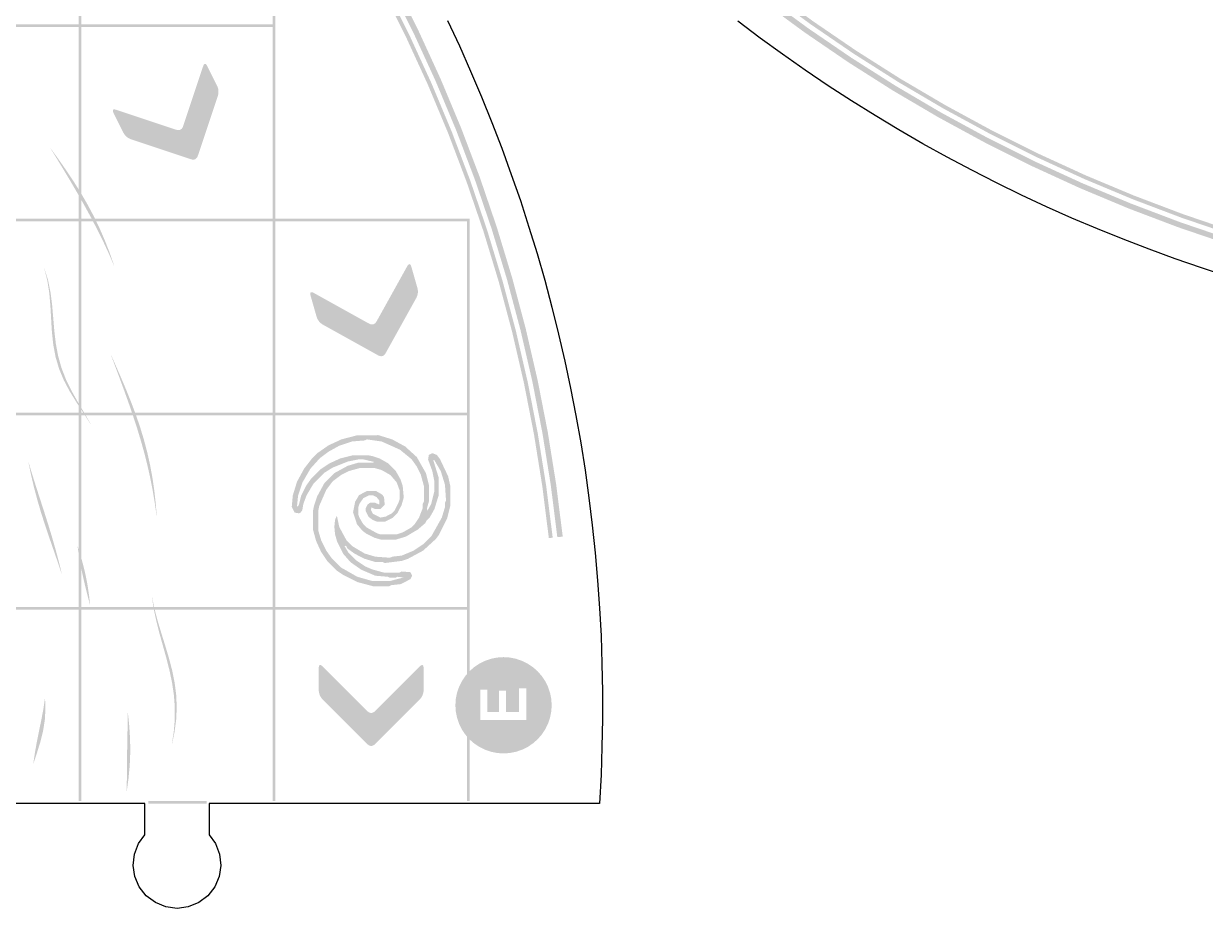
# Model space of a CAD drawing. Header units: millimetres. Extents: x 5 to 723, y 130 to 425.
# Drawn here: x 329.7 to 471.8, y 129.6 to 236 of the extents above; entities that cross this region are included whole.
import ezdxf

# ---------------------------------------------------------------- set-up
doc = ezdxf.new("R2010")
doc.units = ezdxf.units.MM
doc.layers.add('CUT', color=1, linetype='Continuous')
doc.layers.add('RASTER', color=7, linetype='Continuous')

msp = doc.modelspace()

# ---------------------------------------------------------------- hatches: boundary and pattern name
at = {"layer": 'RASTER'}
for points in [[(511.714, 201.513), (505.413, 202.307), (499.144, 203.313), (492.912, 204.531), (486.725, 205.959), (480.589, 207.596), (474.513, 209.439), (468.502, 211.487), (462.564, 213.737), (456.706, 216.187), (450.934, 218.834), (445.255, 221.675), (439.675, 224.706), (434.201, 227.924), (428.84, 231.326), (423.596, 234.907), (418.477, 238.664), (413.487, 242.592), (408.634, 246.686), (403.922, 250.943), (399.356, 255.356), (394.943, 259.922), (390.686, 264.634), (386.592, 269.487), (382.664, 274.477), (378.907, 279.596), (375.326, 284.84), (371.924, 290.201), (368.706, 295.675), (365.675, 301.255), (362.834, 306.934), (360.187, 312.706), (357.737, 318.564), (355.487, 324.502), (353.439, 330.513), (351.596, 336.589), (349.959, 342.725), (348.531, 348.912), (347.313, 355.144), (346.307, 361.413), (345.513, 367.714), (346.163, 367.784), (346.954, 361.506), (347.957, 355.258), (349.17, 349.048), (350.593, 342.882), (352.224, 336.768), (354.061, 330.713), (356.102, 324.723), (358.345, 318.806), (360.786, 312.969), (363.424, 307.217), (366.254, 301.557), (369.275, 295.997), (372.482, 290.542), (375.872, 285.199), (379.441, 279.974), (383.185, 274.872), (387.099, 269.9), (391.179, 265.064), (395.42, 260.368), (399.818, 255.818), (404.368, 251.42), (409.064, 247.179), (413.9, 243.099), (418.872, 239.185), (423.974, 235.441), (429.199, 231.872), (434.542, 228.482), (439.997, 225.275), (445.557, 222.254), (451.217, 219.424), (456.969, 216.786), (462.806, 214.345), (468.723, 212.102), (474.713, 210.061), (480.768, 208.224), (486.882, 206.593), (493.048, 205.17), (499.258, 203.957), (505.506, 202.954), (511.784, 202.163)], [(511.845, 202.72), (505.586, 203.509), (499.356, 204.508), (493.165, 205.718), (487.018, 207.137), (480.922, 208.763), (474.885, 210.595), (468.913, 212.63), (463.014, 214.865), (457.193, 217.299), (451.459, 219.929), (445.817, 222.751), (440.273, 225.763), (434.834, 228.96), (429.507, 232.34), (424.298, 235.898), (419.211, 239.631), (414.254, 243.533), (409.432, 247.601), (404.751, 251.83), (400.215, 256.215), (395.83, 260.751), (391.601, 265.432), (387.533, 270.254), (383.631, 275.211), (379.898, 280.298), (376.34, 285.507), (372.96, 290.834), (369.763, 296.273), (366.751, 301.817), (363.929, 307.459), (361.299, 313.193), (358.865, 319.014), (356.63, 324.913), (354.595, 330.885), (352.763, 336.922), (351.137, 343.018), (349.718, 349.165), (348.508, 355.356), (347.509, 361.586), (346.72, 367.845), (347.185, 367.895), (347.971, 361.652), (348.968, 355.438), (350.175, 349.262), (351.59, 343.13), (353.213, 337.05), (355.039, 331.028), (357.069, 325.071), (359.299, 319.187), (361.727, 313.381), (364.35, 307.661), (367.165, 302.032), (370.169, 296.503), (373.359, 291.078), (376.73, 285.764), (380.279, 280.568), (384.002, 275.494), (387.895, 270.549), (391.953, 265.739), (396.171, 261.069), (400.545, 256.545), (405.069, 252.171), (409.739, 247.953), (414.549, 243.895), (419.494, 240.002), (424.568, 236.279), (429.764, 232.73), (435.078, 229.359), (440.503, 226.169), (446.032, 223.165), (451.661, 220.35), (457.381, 217.727), (463.187, 215.299), (469.071, 213.069), (475.028, 211.039), (481.05, 209.213), (487.13, 207.59), (493.262, 206.175), (499.438, 204.968), (505.652, 203.971), (511.895, 203.185)], [(228.286, 340.487), (234.587, 339.693), (240.856, 338.687), (247.088, 337.469), (253.275, 336.041), (259.411, 334.404), (265.487, 332.561), (271.498, 330.513), (277.436, 328.263), (283.294, 325.813), (289.066, 323.166), (294.745, 320.325), (300.325, 317.294), (305.799, 314.076), (311.16, 310.674), (316.404, 307.093), (321.523, 303.336), (326.513, 299.408), (331.366, 295.314), (336.078, 291.057), (340.644, 286.644), (345.057, 282.078), (349.314, 277.366), (353.408, 272.513), (357.336, 267.523), (361.093, 262.404), (364.674, 257.16), (368.076, 251.799), (371.294, 246.325), (374.325, 240.745), (377.166, 235.066), (379.813, 229.294), (382.263, 223.436), (384.513, 217.498), (386.561, 211.487), (388.404, 205.411), (390.041, 199.275), (391.469, 193.088), (392.687, 186.856), (393.693, 180.587), (394.487, 174.286), (393.837, 174.216), (393.046, 180.494), (392.043, 186.742), (390.83, 192.952), (389.407, 199.118), (387.776, 205.232), (385.939, 211.287), (383.898, 217.277), (381.655, 223.194), (379.214, 229.031), (376.576, 234.783), (373.746, 240.443), (370.725, 246.003), (367.518, 251.458), (364.128, 256.801), (360.559, 262.026), (356.815, 267.128), (352.901, 272.1), (348.821, 276.936), (344.58, 281.632), (340.182, 286.182), (335.632, 290.58), (330.936, 294.821), (326.1, 298.901), (321.128, 302.815), (316.026, 306.559), (310.801, 310.128), (305.458, 313.518), (300.003, 316.725), (294.443, 319.746), (288.783, 322.576), (283.031, 325.214), (277.194, 327.655), (271.277, 329.898), (265.287, 331.939), (259.232, 333.776), (253.118, 335.407), (246.952, 336.83), (240.742, 338.043), (234.494, 339.046), (228.216, 339.837)], [(228.155, 339.28), (234.414, 338.491), (240.644, 337.492), (246.835, 336.282), (252.982, 334.863), (259.078, 333.237), (265.115, 331.405), (271.087, 329.37), (276.986, 327.135), (282.807, 324.701), (288.541, 322.071), (294.183, 319.249), (299.727, 316.237), (305.166, 313.04), (310.493, 309.66), (315.702, 306.102), (320.789, 302.369), (325.746, 298.467), (330.568, 294.399), (335.249, 290.17), (339.785, 285.785), (344.17, 281.249), (348.399, 276.568), (352.467, 271.746), (356.369, 266.789), (360.102, 261.702), (363.66, 256.493), (367.04, 251.166), (370.237, 245.727), (373.249, 240.183), (376.071, 234.541), (378.701, 228.807), (381.135, 222.986), (383.37, 217.087), (385.405, 211.115), (387.237, 205.078), (388.863, 198.982), (390.282, 192.835), (391.492, 186.644), (392.491, 180.414), (393.28, 174.155), (392.815, 174.105), (392.029, 180.348), (391.032, 186.562), (389.825, 192.738), (388.41, 198.87), (386.787, 204.95), (384.961, 210.972), (382.931, 216.929), (380.701, 222.813), (378.273, 228.619), (375.65, 234.339), (372.835, 239.968), (369.831, 245.497), (366.641, 250.922), (363.27, 256.236), (359.721, 261.432), (355.998, 266.506), (352.105, 271.451), (348.047, 276.261), (343.829, 280.931), (339.455, 285.455), (334.931, 289.829), (330.261, 294.047), (325.451, 298.105), (320.506, 301.998), (315.432, 305.721), (310.236, 309.27), (304.922, 312.641), (299.497, 315.831), (293.968, 318.835), (288.339, 321.65), (282.619, 324.273), (276.813, 326.701), (270.929, 328.931), (264.972, 330.961), (258.95, 332.787), (252.87, 334.41), (246.738, 335.825), (240.562, 337.032), (234.348, 338.029), (228.105, 338.815)], [(336.262, 258.912), (336.588, 258.912), (336.588, 235.888), (336.262, 235.888)], [(359.612, 258.912), (359.938, 258.912), (359.938, 235.888), (359.612, 235.888)], [(312.912, 235.888), (336.588, 235.888), (336.588, 235.562), (312.912, 235.562)], [(336.262, 235.888), (359.938, 235.888), (359.938, 235.562), (336.262, 235.562)], [(336.262, 235.562), (336.588, 235.562), (336.588, 212.538), (336.262, 212.538)], [(359.612, 235.562), (359.938, 235.562), (359.938, 212.538), (359.612, 212.538)], [(351.22, 230.8), (351.277, 230.946), (351.337, 231.051), (351.399, 231.116), (351.465, 231.141), (351.533, 231.126), (351.604, 231.07), (351.678, 230.974), (351.755, 230.838), (352.904, 228.54), (352.973, 228.383), (353.027, 228.225), (353.063, 228.065), (353.083, 227.904), (353.086, 227.742), (353.073, 227.579), (353.042, 227.415), (352.995, 227.249), (350.619, 220.12), (350.557, 219.968), (350.48, 219.843), (350.39, 219.746), (350.287, 219.677), (350.169, 219.635), (350.037, 219.621), (349.892, 219.635), (349.733, 219.677), (342.604, 222.053), (342.443, 222.115), (342.293, 222.189), (342.154, 222.276), (342.027, 222.376), (341.91, 222.488), (341.804, 222.613), (341.709, 222.751), (341.626, 222.901), (340.477, 225.199), (340.414, 225.342), (340.381, 225.459), (340.38, 225.549), (340.408, 225.613), (340.467, 225.651), (340.557, 225.661), (340.677, 225.646), (340.828, 225.604), (347.958, 223.227), (348.117, 223.186), (348.262, 223.172), (348.394, 223.186), (348.511, 223.227), (348.615, 223.296), (348.705, 223.393), (348.781, 223.518), (348.844, 223.67)], [(332.92, 220.95), (333.858, 219.647), (334.778, 218.33), (335.669, 216.992), (336.521, 215.631), (337.326, 214.244), (338.079, 212.829), (338.775, 211.387), (339.413, 209.919), (339.995, 208.427), (340.524, 206.915), (340.507, 206.908), (339.873, 208.377), (339.198, 209.827), (338.486, 211.26), (337.745, 212.678), (336.978, 214.081), (336.19, 215.473), (335.386, 216.853), (334.569, 218.224), (333.741, 219.586), (332.904, 220.941)], [(312.912, 212.538), (336.588, 212.538), (336.588, 212.212), (312.912, 212.212)], [(336.262, 212.538), (359.938, 212.538), (359.938, 212.212), (336.262, 212.212)], [(336.262, 212.212), (336.588, 212.212), (336.588, 189.188), (336.262, 189.188)], [(359.612, 212.538), (383.288, 212.538), (383.288, 212.212), (359.612, 212.212)], [(359.612, 212.212), (359.938, 212.212), (359.938, 189.188), (359.612, 189.188)], [(382.962, 212.212), (383.288, 212.212), (383.288, 189.188), (382.962, 189.188)], [(332.136, 206.572), (332.587, 205.126), (332.89, 203.623), (333.083, 202.085), (333.216, 200.534), (333.346, 198.991), (333.526, 197.475), (333.803, 195.999), (334.206, 194.568), (334.744, 193.181), (335.405, 191.827), (336.155, 190.493), (336.947, 189.163), (337.725, 187.819), (337.707, 187.814), (336.857, 189.138), (335.997, 190.448), (335.188, 191.763), (334.481, 193.099), (333.91, 194.473), (333.491, 195.895), (333.215, 197.367), (333.053, 198.886), (332.958, 200.438), (332.872, 202.004), (332.738, 203.563), (332.5, 205.09), (332.119, 206.565)], [(375.76, 206.759), (375.843, 206.892), (375.921, 206.985), (375.995, 207.037), (376.064, 207.05), (376.128, 207.022), (376.188, 206.954), (376.243, 206.846), (376.293, 206.698), (376.999, 204.228), (377.039, 204.061), (377.062, 203.895), (377.068, 203.732), (377.058, 203.57), (377.031, 203.41), (376.988, 203.252), (376.928, 203.096), (376.851, 202.942), (373.201, 196.373), (373.112, 196.235), (373.014, 196.126), (372.908, 196.048), (372.793, 195.999), (372.67, 195.98), (372.538, 195.99), (372.398, 196.031), (372.249, 196.101), (365.68, 199.75), (365.533, 199.841), (365.4, 199.941), (365.279, 200.052), (365.172, 200.174), (365.078, 200.306), (364.997, 200.448), (364.93, 200.601), (364.875, 200.764), (364.169, 203.234), (364.134, 203.386), (364.123, 203.507), (364.138, 203.596), (364.178, 203.654), (364.243, 203.68), (364.333, 203.674), (364.449, 203.636), (364.589, 203.567), (371.158, 199.918), (371.307, 199.847), (371.448, 199.807), (371.579, 199.796), (371.703, 199.816), (371.818, 199.864), (371.924, 199.943), (372.022, 200.052), (372.111, 200.19)], [(340.191, 196.069), (340.82, 194.651), (341.441, 193.226), (342.046, 191.791), (342.624, 190.346), (343.168, 188.887), (343.669, 187.414), (344.12, 185.926), (344.517, 184.423), (344.857, 182.908), (345.139, 181.38), (345.365, 179.842), (345.538, 178.297), (345.664, 176.746), (345.646, 176.743), (345.433, 178.278), (345.178, 179.807), (344.881, 181.329), (344.542, 182.841), (344.162, 184.344), (343.745, 185.838), (343.295, 187.321), (342.816, 188.796), (342.313, 190.262), (341.792, 191.72), (341.259, 193.172), (340.717, 194.62), (340.173, 196.064)], [(312.912, 189.188), (336.588, 189.188), (336.588, 188.862), (312.912, 188.862)], [(336.262, 189.188), (359.938, 189.188), (359.938, 188.862), (336.262, 188.862)], [(359.612, 189.188), (383.288, 189.188), (383.288, 188.862), (359.612, 188.862)], [(336.262, 188.862), (336.588, 188.862), (336.588, 165.838), (336.262, 165.838)], [(359.612, 188.862), (359.938, 188.862), (359.938, 165.838), (359.612, 165.838)], [(382.962, 188.862), (383.288, 188.862), (383.288, 165.838), (382.962, 165.838)], [(330.244, 183.223), (330.687, 181.747), (331.152, 180.272), (331.628, 178.797), (332.107, 177.317), (332.578, 175.831), (333.033, 174.337), (333.466, 172.835), (333.871, 171.323), (334.245, 169.804), (334.226, 169.801), (333.725, 171.303), (333.209, 172.796), (332.694, 174.282), (332.196, 175.764), (331.725, 177.245), (331.291, 178.729), (330.897, 180.218), (330.544, 181.714), (330.226, 183.219)], [(336.15, 173.14), (336.504, 171.977), (336.831, 170.807), (337.112, 169.629), (337.339, 168.441), (337.515, 167.247), (337.653, 166.048), (337.634, 166.046), (337.333, 167.228), (337.037, 168.407), (336.767, 169.587), (336.529, 170.768), (336.322, 171.952), (336.132, 173.137)], [(345.103, 166.955), (345.412, 165.508), (345.796, 164.062), (346.231, 162.614), (346.685, 161.16), (347.122, 159.696), (347.508, 158.223), (347.809, 156.741), (348.001, 155.253), (348.066, 153.761), (347.997, 152.269), (347.8, 150.781), (347.49, 149.3), (347.472, 149.301), (347.704, 150.783), (347.828, 152.271), (347.834, 153.761), (347.721, 155.25), (347.499, 156.735), (347.187, 158.214), (346.812, 159.684), (346.405, 161.145), (345.999, 162.6), (345.627, 164.05), (345.315, 165.5), (345.084, 166.953)], [(312.912, 165.838), (336.588, 165.838), (336.588, 165.512), (312.912, 165.512)], [(336.262, 165.838), (359.938, 165.838), (359.938, 165.512), (336.262, 165.512)], [(336.262, 165.512), (336.588, 165.512), (336.588, 142.488), (336.262, 142.488)], [(359.612, 165.838), (383.288, 165.838), (383.288, 165.512), (359.612, 165.512)], [(359.612, 165.512), (359.938, 165.512), (359.938, 142.488), (359.612, 142.488)], [(382.962, 165.512), (383.288, 165.512), (383.288, 142.488), (382.962, 142.488)], [(377.259, 158.642), (377.375, 158.747), (377.476, 158.815), (377.561, 158.845), (377.631, 158.838), (377.685, 158.794), (377.724, 158.712), (377.747, 158.593), (377.755, 158.437), (377.755, 155.868), (377.747, 155.696), (377.724, 155.531), (377.685, 155.371), (377.631, 155.219), (377.561, 155.073), (377.476, 154.933), (377.375, 154.799), (377.259, 154.672), (371.945, 149.358), (371.821, 149.25), (371.698, 149.173), (371.574, 149.126), (371.45, 149.111), (371.326, 149.126), (371.202, 149.173), (371.079, 149.25), (370.955, 149.358), (365.641, 154.672), (365.525, 154.799), (365.424, 154.933), (365.339, 155.073), (365.269, 155.219), (365.215, 155.371), (365.176, 155.531), (365.153, 155.696), (365.145, 155.868), (365.145, 158.437), (365.153, 158.593), (365.176, 158.712), (365.215, 158.794), (365.269, 158.838), (365.339, 158.845), (365.424, 158.815), (365.525, 158.747), (365.641, 158.642), (370.955, 153.328), (371.079, 153.219), (371.202, 153.142), (371.326, 153.096), (371.45, 153.08), (371.574, 153.096), (371.698, 153.142), (371.821, 153.219), (371.945, 153.328)], [(332.23, 154.846), (332.276, 153.531), (332.197, 152.217), (331.988, 150.907), (331.665, 149.605), (331.264, 148.313), (330.839, 147.029), (330.82, 147.03), (331.013, 148.324), (331.243, 149.62), (331.504, 150.919), (331.776, 152.223), (332.025, 153.532), (332.212, 154.845)], [(342.196, 153.077), (342.355, 151.505), (342.456, 149.931), (342.477, 148.357), (342.412, 146.786), (342.267, 145.219), (342.057, 143.658), (342.039, 143.66), (342.068, 145.232), (342.082, 146.803), (342.098, 148.373), (342.124, 149.941), (342.156, 151.509), (342.178, 153.077)], [(344.668, 142.488), (351.673, 142.488), (351.673, 142.162), (344.668, 142.162)]]:
    msp.add_hatch(color=7, dxfattribs=at).paths.add_polyline_path(points)
h = msp.add_hatch(color=7, dxfattribs=at)
h.paths.add_polyline_path([(369.688, 186.448), (372.318, 186.486), (373.971, 185.978), (375.534, 185.126), (376.932, 183.856), (378.037, 181.911), (378.419, 180.386), (378.419, 178.607), (378.165, 177.717), (378.203, 177.374), (378.673, 178.225), (379.054, 179.751), (379.054, 180.894), (378.8, 182.165), (378.292, 183.563), (378.381, 184.11), (378.8, 184.326), (379.346, 184.11), (379.728, 183.601), (380.706, 181.53), (380.96, 180.386), (380.96, 177.971), (380.579, 176.446), (379.601, 174.502), (379.219, 173.993), (377.694, 172.595), (375.877, 171.617), (375.114, 171.363), (373.081, 171.109), (372.827, 171.236), (371.937, 171.236), (370.666, 171.617), (369.484, 172.214), (368.595, 172.85), (368.417, 173.18), (368.252, 173.142), (368.722, 172.341), (369.611, 171.452), (370.755, 170.689), (371.556, 170.346), (372.954, 169.965), (374.86, 169.965), (375.114, 170.092), (376.169, 170.003), (376.385, 169.583), (376.169, 169.164), (374.987, 168.567), (373.844, 168.44), (373.589, 168.313), (371.683, 168.313), (369.777, 168.821), (368.086, 169.672), (367.324, 170.181), (366.18, 171.325), (365.418, 172.468), (364.82, 173.777), (364.439, 175.175), (364.439, 177.336), (364.566, 177.971), (364.947, 179.115), (365.799, 180.678), (367.07, 181.949), (368.633, 182.801), (369.904, 183.182), (371.683, 183.182), (371.772, 183.271), (370.539, 183.563), (369.904, 183.563), (368.633, 183.309), (366.816, 182.585), (365.799, 181.949), (364.528, 180.678), (363.676, 179.242), (363.295, 178.225), (363.168, 177.463), (362.952, 177.171), (362.787, 177.082), (362.24, 177.171), (361.897, 177.844), (362.024, 179.242), (362.533, 180.894), (363.384, 182.458), (364.274, 183.601), (365.036, 184.364), (366.307, 185.253), (367.87, 185.978)])
h.paths.add_polyline_path([(370.92, 185.978), (370.666, 185.851), (369.141, 185.724), (367.616, 185.215), (366.307, 184.491), (365.29, 183.728), (364.147, 182.458), (363.168, 180.767), (362.66, 179.242), (362.533, 177.971), (362.622, 177.882), (362.787, 178.225), (363.041, 179.242), (363.638, 180.424), (364.274, 181.314), (365.29, 182.33), (366.434, 183.093), (367.743, 183.69), (369.268, 184.072), (371.048, 184.072), (371.683, 183.944), (372.446, 183.69), (373.5, 183.093), (374.39, 182.203), (374.987, 181.149), (375.241, 180.386), (375.369, 178.988), (375.114, 178.098), (374.644, 177.171), (374.009, 176.535), (373.081, 176.065), (372.191, 176.065), (371.645, 176.281), (371.137, 176.662), (370.793, 177.336), (370.793, 177.717), (371.009, 178.137), (371.302, 178.353), (371.937, 178.353), (372.407, 178.137), (372.446, 178.607), (372.102, 179.026), (371.683, 179.242), (371.175, 179.242), (370.501, 178.899), (370.031, 178.225), (369.904, 177.844), (369.904, 176.955), (370.031, 176.573), (370.501, 175.773), (370.882, 175.391), (372.191, 174.667), (372.573, 174.54), (374.479, 174.54), (375.241, 174.794), (376.296, 175.391), (376.678, 175.773), (377.186, 176.535), (377.656, 177.717), (377.656, 178.225), (377.783, 178.48), (377.783, 180.386), (377.402, 181.784), (376.932, 182.712), (376.296, 183.601), (374.898, 184.745), (372.7, 185.724)], flags=0)
h.paths.add_polyline_path([(379.016, 183.525), (378.927, 183.436), (379.562, 181.403), (379.562, 179.242), (379.054, 177.59), (378.457, 176.535), (378.126, 176.23), (377.948, 175.9), (377.059, 175.137), (375.623, 174.286), (374.352, 173.904), (372.7, 173.904), (371.81, 174.159), (370.882, 174.629), (370.374, 175.01), (369.739, 175.773), (369.268, 177.209), (369.522, 178.48), (369.993, 179.28), (370.92, 179.751), (372.064, 179.751), (372.789, 179.331), (372.992, 179.026), (373.081, 178.098), (372.573, 177.59), (371.937, 177.59), (371.467, 177.806), (371.429, 177.463), (371.645, 177.044), (372.573, 176.573), (373.208, 176.7), (373.882, 177.044), (374.263, 177.425), (374.733, 178.353), (374.86, 178.734), (374.86, 179.878), (374.517, 180.805), (373.755, 181.695), (372.7, 182.292), (371.81, 182.547), (370.158, 182.547), (368.76, 182.165), (367.832, 181.695), (366.816, 180.932), (366.053, 179.916), (365.201, 177.971), (365.074, 177.336), (365.074, 175.048), (365.456, 173.777), (366.053, 172.595), (366.688, 171.706), (367.832, 170.562), (369.777, 169.456), (371.556, 168.948), (373.716, 168.948), (375.33, 169.367), (374.606, 169.456), (374.352, 169.329), (373.716, 169.329), (373.462, 169.456), (371.937, 169.583), (370.247, 170.308), (368.976, 171.198), (368.086, 172.214), (367.362, 173.65), (367.108, 174.54), (367.019, 175.468), (367.108, 176.319), (367.324, 176.789), (367.616, 175.43), (368.468, 173.866), (369.23, 173.104), (370.666, 172.252), (371.937, 171.871), (373.716, 171.744), (373.971, 171.871), (375.114, 171.998), (376.55, 172.595), (377.694, 173.358), (378.711, 174.375), (379.944, 176.573), (380.325, 177.844), (380.325, 178.353), (380.452, 178.607), (380.325, 180.513), (379.817, 182.165)], flags=0)
h = msp.add_hatch(color=7, dxfattribs=at)
h.paths.add_polyline_path([(393.158, 154), (393.109, 153.244), (392.961, 152.501), (392.718, 151.784), (392.383, 151.105), (391.962, 150.475), (391.462, 149.905), (390.893, 149.406), (390.263, 148.985), (389.584, 148.65), (388.866, 148.407), (388.123, 148.259), (387.368, 148.209), (386.612, 148.259), (385.869, 148.407), (385.152, 148.65), (384.472, 148.985), (383.842, 149.406), (383.273, 149.905), (382.773, 150.475), (382.353, 151.105), (382.018, 151.784), (381.774, 152.501), (381.626, 153.244), (381.577, 154), (381.626, 154.756), (381.774, 155.499), (382.018, 156.216), (382.353, 156.895), (382.773, 157.525), (383.273, 158.095), (383.842, 158.594), (384.472, 159.015), (385.152, 159.35), (385.869, 159.593), (386.612, 159.741), (387.368, 159.791), (388.123, 159.741), (388.866, 159.593), (389.584, 159.35), (390.263, 159.015), (390.893, 158.594), (391.462, 158.095), (391.962, 157.525), (392.383, 156.895), (392.718, 156.216), (392.961, 155.499), (393.109, 154.756)])
h.paths.add_polyline_path([(384.569, 152.225), (390.104, 152.225), (390.104, 156.033), (389.228, 156.033), (389.228, 153.21), (387.665, 153.21), (387.665, 155.751), (386.836, 155.751), (386.836, 153.21), (385.429, 153.21), (385.429, 155.892), (384.569, 155.892), (384.569, 152.225)], flags=0)

# ---------------------------------------------------------------- linework, layer by layer
at = {"layer": 'CUT'}
for points in [[(380.643, 236.34), (382.054, 233.314), (383.412, 230.264), (384.716, 227.191), (385.967, 224.096), (387.163, 220.979), (388.304, 217.842), (389.391, 214.686), (390.423, 211.511), (391.399, 208.318), (392.319, 205.109), (393.183, 201.885), (393.99, 198.646), (394.741, 195.393), (395.435, 192.127), (396.072, 188.85), (396.651, 185.563), (397.173, 182.266), (397.638, 178.96), (398.045, 175.646), (398.393, 172.326), (398.684, 169.001), (398.917, 165.671), (399.092, 162.337), (399.208, 159.001), (399.266, 155.663), (399.266, 152.324), (399.208, 148.987), (399.091, 145.65), (398.91, 142.188), (351.974, 142.188), (351.974, 138.423), (352.735, 137.372), (353.225, 136.103), (353.375, 134.751), (353.173, 133.406), (352.635, 132.157), (351.794, 131.087), (350.708, 130.267), (349.449, 129.753), (348.1, 129.577), (346.751, 129.753), (345.492, 130.267), (344.406, 131.087), (343.565, 132.157), (343.027, 133.406), (342.825, 134.751), (342.975, 136.103), (343.465, 137.372), (344.227, 138.423), (344.227, 142.188), (305.045, 142.188)], [(474.477, 205.581), (471.302, 206.613), (468.146, 207.7), (465.009, 208.842), (461.892, 210.038), (458.797, 211.289), (455.724, 212.593), (452.674, 213.951), (449.649, 215.362), (446.648, 216.826), (443.674, 218.341), (440.727, 219.909), (437.807, 221.527), (434.916, 223.196), (432.054, 224.916), (429.223, 226.685), (426.424, 228.503), (423.656, 230.37), (420.922, 232.285), (418.221, 234.247), (415.555, 236.256)]]:
    msp.add_lwpolyline(points, dxfattribs=at)

doc.saveas('drawing.dxf')
